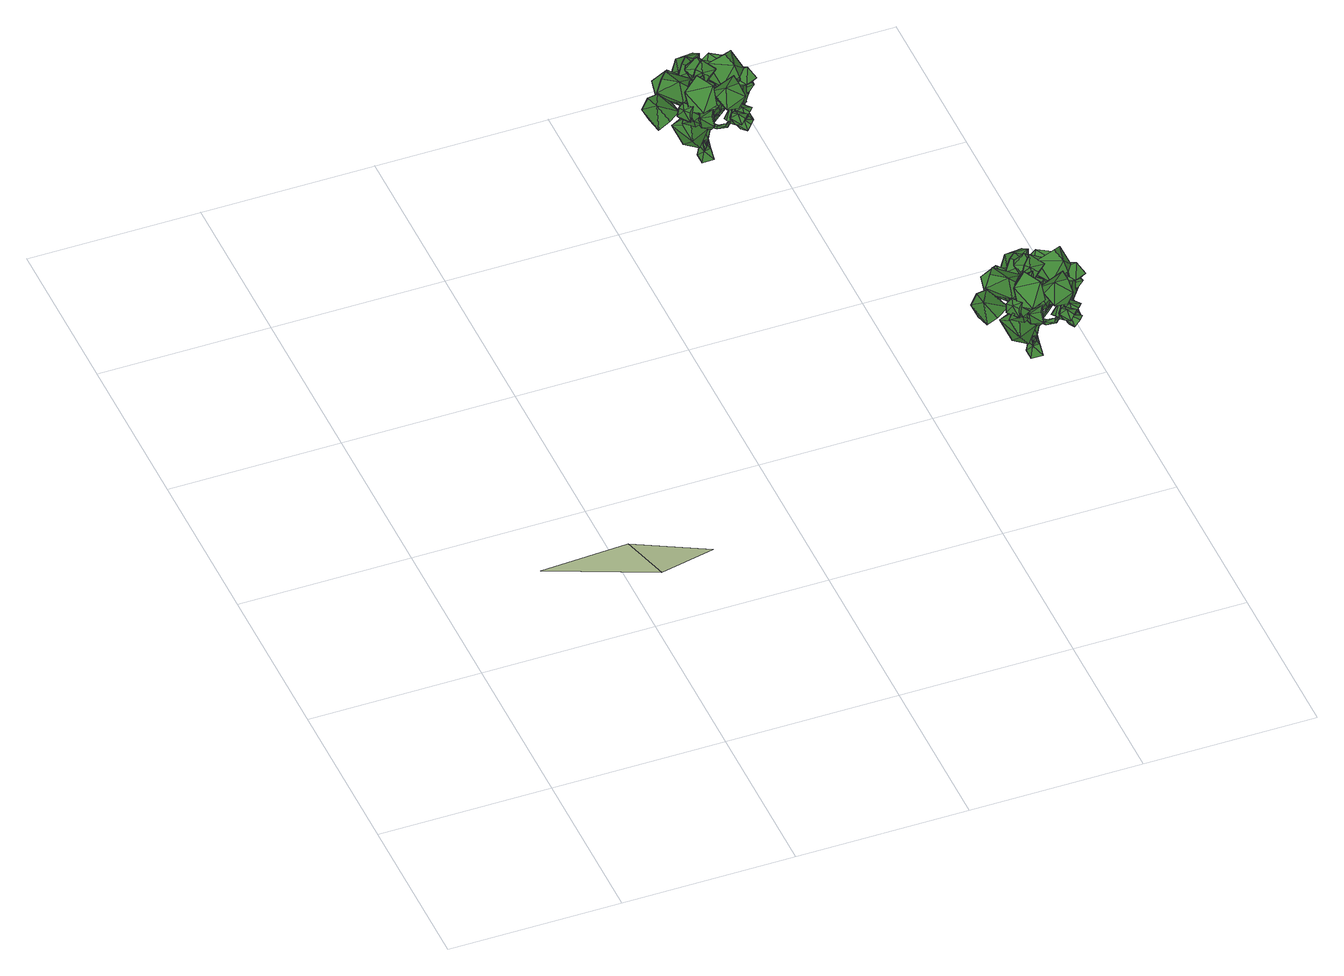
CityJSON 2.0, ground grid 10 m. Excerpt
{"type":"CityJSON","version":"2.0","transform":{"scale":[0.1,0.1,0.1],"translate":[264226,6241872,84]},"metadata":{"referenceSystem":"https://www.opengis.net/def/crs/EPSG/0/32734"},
"CityObjects":{
"tree1":{"type":"SolitaryVegetationObject","attributes":{"type":"broadleaf","group":"standard","width":0.8,"height":3.2,"footprint":[264252.67,6241916.03],"ground_height":84.81},"geometry":[{"type":"MultiSurface","lod":"2","boundaries":[[[0,1,2]],[[3,4,5]],[[0,6,7]],[[8,9,6]],[[9,10,11]],[[3,12,13]],[[2,8,0]],[[14,15,8]],[[15,16,10]],[[17,18,19]],[[2,20,14]],[[20,21,14]],[[22,16,21]],[[23,24,25]],[[7,20,1]],[[22,26,9]],[[9,23,22]],[[11,27,23]],[[28,29,30]],[[25,31,32]],[[33,34,35]],[[5,36,37]],[[38,39,40]],[[34,41,35]],[[28,38,34]],[[31,41,29]],[[39,42,43]],[[41,44,29]],[[29,39,30]],[[41,40,45]],[[43,42,46]],[[40,46,45]],[[39,43,40]],[[44,46,42]],[[47,48,49]],[[11,47,50]],[[11,12,3]],[[10,13,47]],[[51,52,53]],[[50,49,54]],[[12,54,51]],[[12,48,13]],[[55,56,57]],[[51,58,48]],[[48,55,49]],[[54,55,52]],[[52,56,53]],[[53,56,58]],[[59,60,61]],[[19,62,63]],[[64,62,59]],[[17,59,65]],[[10,17,32]],[[10,63,64]],[[16,19,63]],[[32,19,25]],[[61,66,67]],[[65,68,18]],[[18,60,62]],[[65,61,69]],[[67,70,71]],[[69,72,68]],[[60,72,66]],[[61,73,69]],[[70,74,71]],[[73,70,72]],[[72,70,66]],[[73,71,74]],[[75,76,77]],[[22,77,76]],[[9,75,6]],[[20,75,77]],[[78,79,80]],[[33,81,82]],[[33,28,34]],[[83,32,31]],[[33,36,84]],[[82,78,80]],[[27,37,78]],[[85,86,87]],[[78,88,89]],[[80,85,36]],[[37,85,88]],[[85,90,88]],[[89,90,86]],[[82,24,27]],[[82,81,24]],[[81,25,24]],[[5,83,84]],[[5,4,83]],[[4,32,83]],[[0,7,1]],[[0,8,6]],[[8,15,9]],[[9,15,10]],[[13,32,4]],[[4,3,13]],[[2,14,8]],[[14,21,15]],[[15,21,16]],[[17,65,18]],[[2,1,20]],[[20,22,21]],[[22,23,16]],[[25,16,23]],[[23,27,24]],[[7,6,20]],[[22,76,26]],[[9,11,23]],[[11,3,27]],[[28,31,29]],[[25,35,31]],[[35,25,81]],[[81,33,35]],[[37,3,5]],[[5,84,36]],[[38,30,39]],[[34,38,41]],[[28,30,38]],[[31,35,41]],[[39,44,42]],[[41,45,44]],[[29,44,39]],[[41,38,40]],[[40,43,46]],[[44,45,46]],[[47,13,48]],[[11,10,47]],[[11,50,12]],[[10,32,13]],[[51,54,52]],[[50,47,49]],[[12,50,54]],[[12,51,48]],[[55,58,56]],[[51,53,58]],[[48,58,55]],[[54,49,55]],[[52,55,57]],[[52,57,56]],[[59,62,60]],[[19,18,62]],[[64,63,62]],[[17,64,59]],[[10,64,17]],[[10,16,63]],[[16,25,19]],[[32,17,19]],[[61,60,66]],[[65,69,68]],[[18,68,60]],[[65,59,61]],[[67,66,70]],[[69,73,72]],[[60,68,72]],[[61,67,73]],[[73,74,70]],[[73,67,71]],[[75,26,76]],[[22,20,77]],[[9,26,75]],[[20,6,75]],[[78,89,79]],[[33,84,28]],[[28,84,31]],[[84,83,31]],[[33,80,36]],[[80,33,82]],[[82,27,78]],[[27,3,37]],[[85,79,86]],[[78,37,88]],[[80,79,85]],[[37,36,85]],[[86,90,87]],[[85,87,90]],[[79,89,86]],[[89,88,90]],[[91,92,93]],[[94,95,96]],[[97,98,99]],[[91,93,99]],[[100,101,102]],[[103,104,105]],[[106,107,108]],[[100,102,108]],[[109,110,111]],[[112,113,114]],[[115,116,117]],[[109,111,117]],[[118,119,120]],[[121,122,123]],[[124,125,126]],[[118,120,126]],[[127,128,129]],[[130,131,132]],[[133,134,135]],[[127,129,135]],[[136,137,138]],[[139,140,141]],[[142,143,144]],[[136,138,144]],[[145,146,147]],[[148,149,150]],[[151,152,153]],[[145,147,153]],[[154,155,156]],[[157,158,159]],[[160,161,162]],[[154,156,162]],[[163,164,165]],[[166,167,168]],[[169,170,171]],[[163,165,171]],[[172,173,174]],[[175,176,177]],[[178,179,180]],[[172,174,180]],[[181,182,183]],[[184,185,186]],[[187,188,189]],[[181,183,189]],[[190,191,192]],[[193,194,195]],[[196,197,198]],[[190,192,198]],[[199,200,201]],[[202,203,204]],[[205,206,207]],[[199,201,207]],[[208,209,210]],[[211,212,213]],[[214,215,216]],[[208,210,216]],[[217,218,219]],[[220,221,222]],[[223,224,225]],[[217,219,225]],[[226,227,228]],[[229,230,231]],[[232,233,234]],[[226,228,234]],[[235,236,237]],[[238,239,240]],[[241,242,243]],[[235,237,243]],[[244,245,246]],[[247,248,249]],[[250,251,252]],[[244,246,252]],[[253,254,255]],[[256,257,258]],[[259,260,261]],[[253,255,261]],[[262,263,264]],[[265,266,267]],[[268,269,270]],[[262,264,270]],[[271,272,273]],[[274,275,276]],[[277,278,279]],[[271,273,279]],[[280,281,282]],[[283,284,285]],[[286,287,288]],[[280,282,288]],[[289,290,291]],[[292,293,294]],[[295,296,297]],[[289,291,297]],[[298,299,300]],[[301,302,303]],[[304,305,306]],[[298,300,306]],[[307,308,309]],[[310,311,312]],[[313,314,315]],[[307,309,315]],[[316,317,318]],[[319,320,321]],[[322,323,324]],[[316,318,324]],[[325,326,327]],[[328,329,330]],[[331,332,333]],[[325,327,333]],[[334,335,336]],[[337,338,339]],[[340,341,342]],[[334,336,342]],[[343,344,345]],[[346,347,348]],[[349,350,351]],[[343,345,351]],[[352,353,354]],[[355,356,357]],[[358,359,360]],[[352,354,360]],[[361,362,363]],[[364,365,366]],[[367,368,369]],[[361,363,369]],[[370,371,372]],[[373,374,375]],[[376,377,378]],[[370,372,378]],[[379,380,381]],[[382,383,384]],[[385,386,387]],[[379,381,387]],[[388,389,390]],[[391,392,393]],[[394,395,396]],[[388,390,396]],[[397,398,399]],[[400,401,402]],[[403,404,405]],[[397,399,405]],[[406,407,408]],[[409,410,411]],[[412,413,414]],[[406,408,414]],[[414,411,412]],[[414,408,411]],[[408,409,411]],[[414,407,406]],[[414,413,407]],[[413,415,407]],[[411,413,412]],[[411,410,413]],[[410,415,413]],[[408,410,409]],[[408,407,410]],[[407,415,410]],[[405,402,403]],[[405,399,402]],[[399,400,402]],[[405,398,397]],[[405,404,398]],[[404,416,398]],[[402,404,403]],[[402,401,404]],[[401,416,404]],[[399,401,400]],[[399,398,401]],[[398,416,401]],[[396,393,394]],[[396,390,393]],[[390,391,393]],[[396,389,388]],[[396,395,389]],[[395,417,389]],[[393,395,394]],[[393,392,395]],[[392,417,395]],[[390,392,391]],[[390,389,392]],[[389,417,392]],[[387,384,385]],[[387,381,384]],[[381,382,384]],[[387,380,379]],[[387,386,380]],[[386,418,380]],[[384,386,385]],[[384,383,386]],[[383,418,386]],[[381,383,382]],[[381,380,383]],[[380,418,383]],[[378,375,376]],[[378,372,375]],[[372,373,375]],[[378,371,370]],[[378,377,371]],[[377,419,371]],[[375,377,376]],[[375,374,377]],[[374,419,377]],[[372,374,373]],[[372,371,374]],[[371,419,374]],[[369,366,367]],[[369,363,366]],[[363,364,366]],[[369,362,361]],[[369,368,362]],[[368,420,362]],[[366,368,367]],[[366,365,368]],[[365,420,368]],[[363,365,364]],[[363,362,365]],[[362,420,365]],[[360,357,358]],[[360,354,357]],[[354,355,357]],[[360,353,352]],[[360,359,353]],[[359,421,353]],[[357,359,358]],[[357,356,359]],[[356,421,359]],[[354,356,355]],[[354,353,356]],[[353,421,356]],[[351,348,349]],[[351,345,348]],[[345,346,348]],[[351,344,343]],[[351,350,344]],[[350,422,344]],[[348,350,349]],[[348,347,350]],[[347,422,350]],[[345,347,346]],[[345,344,347]],[[344,422,347]],[[342,339,340]],[[342,336,339]],[[336,337,339]],[[342,335,334]],[[342,341,335]],[[341,423,335]],[[339,341,340]],[[339,338,341]],[[338,423,341]],[[336,338,337]],[[336,335,338]],[[335,423,338]],[[333,330,331]],[[333,327,330]],[[327,328,330]],[[333,326,325]],[[333,332,326]],[[332,424,326]],[[330,332,331]],[[330,329,332]],[[329,424,332]],[[327,329,328]],[[327,326,329]],[[326,424,329]],[[324,321,322]],[[324,318,321]],[[318,319,321]],[[324,317,316]],[[324,323,317]],[[323,425,317]],[[321,323,322]],[[321,320,323]],[[320,425,323]],[[318,320,319]],[[318,317,320]],[[317,425,320]],[[315,312,313]],[[315,309,312]],[[309,310,312]],[[315,308,307]],[[315,314,308]],[[314,426,308]],[[312,314,313]],[[312,311,314]],[[311,426,314]],[[309,311,310]],[[309,308,311]],[[308,426,311]],[[306,303,304]],[[306,300,303]],[[300,301,303]],[[306,299,298]],[[306,305,299]],[[305,427,299]],[[303,305,304]],[[303,302,305]],[[302,427,305]],[[300,302,301]],[[300,299,302]],[[299,427,302]],[[297,294,295]],[[297,291,294]],[[291,292,294]],[[297,290,289]],[[297,296,290]],[[296,428,290]],[[294,296,295]],[[294,293,296]],[[293,428,296]],[[291,293,292]],[[291,290,293]],[[290,428,293]],[[288,285,286]],[[288,282,285]],[[282,283,285]],[[288,281,280]],[[288,287,281]],[[287,429,281]],[[285,287,286]],[[285,284,287]],[[284,429,287]],[[282,284,283]],[[282,281,284]],[[281,429,284]],[[279,276,277]],[[279,273,276]],[[273,274,276]],[[279,272,271]],[[279,278,272]],[[278,430,272]],[[276,278,277]],[[276,275,278]],[[275,430,278]],[[273,275,274]],[[273,272,275]],[[272,430,275]],[[270,267,268]],[[270,264,267]],[[264,265,267]],[[270,263,262]],[[270,269,263]],[[269,431,263]],[[267,269,268]],[[267,266,269]],[[266,431,269]],[[264,266,265]],[[264,263,266]],[[263,431,266]],[[261,258,259]],[[261,255,258]],[[255,256,258]],[[261,254,253]],[[261,260,254]],[[260,432,254]],[[258,260,259]],[[258,257,260]],[[257,432,260]],[[255,257,256]],[[255,254,257]],[[254,432,257]],[[252,249,250]],[[252,246,249]],[[246,247,249]],[[252,245,244]],[[252,251,245]],[[251,433,245]],[[249,251,250]],[[249,248,251]],[[248,433,251]],[[246,248,247]],[[246,245,248]],[[245,433,248]],[[243,240,241]],[[243,237,240]],[[237,238,240]],[[243,236,235]],[[243,242,236]],[[242,434,236]],[[240,242,241]],[[240,239,242]],[[239,434,242]],[[237,239,238]],[[237,236,239]],[[236,434,239]],[[234,231,232]],[[234,228,231]],[[228,229,231]],[[234,227,226]],[[234,233,227]],[[233,435,227]],[[231,233,232]],[[231,230,233]],[[230,435,233]],[[228,230,229]],[[228,227,230]],[[227,435,230]],[[225,222,223]],[[225,219,222]],[[219,220,222]],[[225,218,217]],[[225,224,218]],[[224,436,218]],[[222,224,223]],[[222,221,224]],[[221,436,224]],[[219,221,220]],[[219,218,221]],[[218,436,221]],[[216,213,214]],[[216,210,213]],[[210,211,213]],[[216,209,208]],[[216,215,209]],[[215,437,209]],[[213,215,214]],[[213,212,215]],[[212,437,215]],[[210,212,211]],[[210,209,212]],[[209,437,212]],[[207,204,205]],[[207,201,204]],[[201,202,204]],[[207,200,199]],[[207,206,200]],[[206,438,200]],[[204,206,205]],[[204,203,206]],[[203,438,206]],[[201,203,202]],[[201,200,203]],[[200,438,203]],[[198,195,196]],[[198,192,195]],[[192,193,195]],[[198,191,190]],[[198,197,191]],[[197,439,191]],[[195,197,196]],[[195,194,197]],[[194,439,197]],[[192,194,193]],[[192,191,194]],[[191,439,194]],[[189,186,187]],[[189,183,186]],[[183,184,186]],[[189,182,181]],[[189,188,182]],[[188,440,182]],[[186,188,187]],[[186,185,188]],[[185,440,188]],[[183,185,184]],[[183,182,185]],[[182,440,185]],[[180,177,178]],[[180,174,177]],[[174,175,177]],[[180,173,172]],[[180,179,173]],[[179,441,173]],[[177,179,178]],[[177,176,179]],[[176,441,179]],[[174,176,175]],[[174,173,176]],[[173,441,176]],[[171,168,169]],[[171,165,168]],[[165,166,168]],[[171,164,163]],[[171,170,164]],[[170,442,164]],[[168,170,169]],[[168,167,170]],[[167,442,170]],[[165,167,166]],[[165,164,167]],[[164,442,167]],[[162,159,160]],[[162,156,159]],[[156,157,159]],[[162,155,154]],[[162,161,155]],[[161,443,155]],[[159,161,160]],[[159,158,161]],[[158,443,161]],[[156,158,157]],[[156,155,158]],[[155,443,158]],[[153,150,151]],[[153,147,150]],[[147,148,150]],[[153,146,145]],[[153,152,146]],[[152,444,146]],[[150,152,151]],[[150,149,152]],[[149,444,152]],[[147,149,148]],[[147,146,149]],[[146,444,149]],[[144,141,142]],[[144,138,141]],[[138,139,141]],[[144,137,136]],[[144,143,137]],[[143,445,137]],[[141,143,142]],[[141,140,143]],[[140,445,143]],[[138,140,139]],[[138,137,140]],[[137,445,140]],[[135,132,133]],[[135,129,132]],[[129,130,132]],[[135,128,127]],[[135,134,128]],[[134,446,128]],[[132,134,133]],[[132,131,134]],[[131,446,134]],[[129,131,130]],[[129,128,131]],[[128,446,131]],[[126,123,124]],[[126,120,123]],[[120,121,123]],[[126,119,118]],[[126,125,119]],[[125,447,119]],[[123,125,124]],[[123,122,125]],[[122,447,125]],[[120,122,121]],[[120,119,122]],[[119,447,122]],[[117,114,115]],[[117,111,114]],[[111,112,114]],[[117,110,109]],[[117,116,110]],[[116,448,110]],[[114,116,115]],[[114,113,116]],[[113,448,116]],[[111,113,112]],[[111,110,113]],[[110,448,113]],[[108,105,106]],[[108,102,105]],[[102,103,105]],[[108,101,100]],[[108,107,101]],[[107,449,101]],[[105,107,106]],[[105,104,107]],[[104,449,107]],[[102,104,103]],[[102,101,104]],[[101,449,104]],[[99,96,97]],[[99,93,96]],[[93,94,96]],[[99,92,91]],[[99,98,92]],[[98,450,92]],[[96,98,97]],[[96,95,98]],[[95,450,98]],[[93,95,94]],[[93,92,95]],[[92,450,95]]]}]},
"tree2":{"type":"SolitaryVegetationObject","attributes":{"type":"broadleaf","group":"standard","width":0.9,"height":2.9,"footprint":[264262.04,6241892.44],"ground_height":87.1},"geometry":[{"type":"MultiSurface","lod":"2","boundaries":[[[451,452,453]],[[454,455,456]],[[451,457,458]],[[459,460,457]],[[460,461,462]],[[454,463,464]],[[453,459,451]],[[465,466,459]],[[466,467,461]],[[468,469,470]],[[453,471,465]],[[471,472,465]],[[473,467,472]],[[474,475,476]],[[458,471,452]],[[473,477,460]],[[460,474,473]],[[462,478,474]],[[479,480,481]],[[476,482,483]],[[484,485,486]],[[456,487,488]],[[489,490,491]],[[485,492,486]],[[479,489,485]],[[482,492,480]],[[490,493,494]],[[492,495,480]],[[480,490,481]],[[492,491,496]],[[494,493,497]],[[491,497,496]],[[490,494,491]],[[495,497,493]],[[498,499,500]],[[462,498,501]],[[462,463,454]],[[461,464,498]],[[502,503,504]],[[501,500,505]],[[463,505,502]],[[463,499,464]],[[506,507,508]],[[502,509,499]],[[499,506,500]],[[505,506,503]],[[503,507,504]],[[504,507,509]],[[510,511,512]],[[470,513,514]],[[515,513,510]],[[468,510,516]],[[461,468,483]],[[461,514,515]],[[467,470,514]],[[483,470,476]],[[512,517,518]],[[516,519,469]],[[469,511,513]],[[516,512,520]],[[518,521,522]],[[520,523,519]],[[511,523,517]],[[512,524,520]],[[521,525,522]],[[524,521,523]],[[523,521,517]],[[524,522,525]],[[526,527,528]],[[473,528,527]],[[460,526,457]],[[471,526,528]],[[529,530,531]],[[484,475,532]],[[484,479,485]],[[533,483,482]],[[484,487,534]],[[532,529,531]],[[478,488,529]],[[535,536,537]],[[529,538,539]],[[531,535,487]],[[488,535,538]],[[535,540,538]],[[539,540,536]],[[532,475,478]],[[456,533,534]],[[456,455,533]],[[455,483,533]],[[451,458,452]],[[451,459,457]],[[459,466,460]],[[460,466,461]],[[464,483,455]],[[455,454,464]],[[453,465,459]],[[465,472,466]],[[466,472,467]],[[468,516,469]],[[453,452,471]],[[471,473,472]],[[473,474,467]],[[476,467,474]],[[474,478,475]],[[458,457,471]],[[473,527,477]],[[460,462,474]],[[462,454,478]],[[479,482,480]],[[476,486,482]],[[486,476,475]],[[475,484,486]],[[488,454,456]],[[456,534,487]],[[489,481,490]],[[485,489,492]],[[479,481,489]],[[482,486,492]],[[490,495,493]],[[492,496,495]],[[480,495,490]],[[492,489,491]],[[491,494,497]],[[495,496,497]],[[498,464,499]],[[462,461,498]],[[462,501,463]],[[461,483,464]],[[502,505,503]],[[501,498,500]],[[463,501,505]],[[463,502,499]],[[506,509,507]],[[502,504,509]],[[499,509,506]],[[505,500,506]],[[503,506,508]],[[503,508,507]],[[510,513,511]],[[470,469,513]],[[515,514,513]],[[468,515,510]],[[461,515,468]],[[461,467,514]],[[467,476,470]],[[483,468,470]],[[512,511,517]],[[516,520,519]],[[469,519,511]],[[516,510,512]],[[518,517,521]],[[520,524,523]],[[511,519,523]],[[512,518,524]],[[524,525,521]],[[524,518,522]],[[526,477,527]],[[473,471,528]],[[460,477,526]],[[471,457,526]],[[529,539,530]],[[484,534,479]],[[479,534,482]],[[534,533,482]],[[484,531,487]],[[531,484,532]],[[532,478,529]],[[478,454,488]],[[535,530,536]],[[529,488,538]],[[531,530,535]],[[488,487,535]],[[536,540,537]],[[535,537,540]],[[530,539,536]],[[539,538,540]],[[541,542,543]],[[544,545,546]],[[547,548,549]],[[541,543,549]],[[550,551,552]],[[553,554,555]],[[556,557,558]],[[550,552,558]],[[559,560,561]],[[562,563,564]],[[565,566,567]],[[559,561,567]],[[568,569,570]],[[571,572,573]],[[574,575,576]],[[568,570,576]],[[577,578,579]],[[580,581,582]],[[583,584,585]],[[577,579,585]],[[586,587,588]],[[589,590,591]],[[592,593,594]],[[586,588,594]],[[595,596,597]],[[598,599,600]],[[601,602,603]],[[595,597,603]],[[604,605,606]],[[607,608,609]],[[610,611,612]],[[604,606,612]],[[613,614,615]],[[616,617,618]],[[619,620,621]],[[613,615,621]],[[622,623,624]],[[625,626,627]],[[628,629,630]],[[622,624,630]],[[631,632,633]],[[634,635,636]],[[637,638,639]],[[631,633,639]],[[640,641,642]],[[643,644,645]],[[646,647,648]],[[640,642,648]],[[649,650,651]],[[652,653,654]],[[655,656,657]],[[649,651,657]],[[658,659,660]],[[661,662,663]],[[664,665,666]],[[658,660,666]],[[667,668,669]],[[670,671,672]],[[673,674,675]],[[667,669,675]],[[676,677,678]],[[679,680,681]],[[682,683,684]],[[676,678,684]],[[685,686,687]],[[688,689,690]],[[691,692,693]],[[685,687,693]],[[694,695,696]],[[697,698,699]],[[700,701,702]],[[694,696,702]],[[703,704,705]],[[706,707,708]],[[709,710,711]],[[703,705,711]],[[712,713,714]],[[715,716,717]],[[718,719,720]],[[712,714,720]],[[721,722,723]],[[724,725,726]],[[727,728,729]],[[721,723,729]],[[730,731,732]],[[733,734,735]],[[736,737,738]],[[730,732,738]],[[739,740,741]],[[742,743,744]],[[745,746,747]],[[739,741,747]],[[748,749,750]],[[751,752,753]],[[754,755,756]],[[748,750,756]],[[757,758,759]],[[760,761,762]],[[763,764,765]],[[757,759,765]],[[766,767,768]],[[769,770,771]],[[772,773,774]],[[766,768,774]],[[775,776,777]],[[778,779,780]],[[781,782,783]],[[775,777,783]],[[784,785,786]],[[787,788,789]],[[790,791,792]],[[784,786,792]],[[793,794,795]],[[796,797,798]],[[799,800,801]],[[793,795,801]],[[802,803,804]],[[805,806,807]],[[808,809,810]],[[802,804,810]],[[811,812,813]],[[814,815,816]],[[817,818,819]],[[811,813,819]],[[820,821,822]],[[823,824,825]],[[826,827,828]],[[820,822,828]],[[829,830,831]],[[832,833,834]],[[835,836,837]],[[829,831,837]],[[838,839,840]],[[841,842,843]],[[844,845,846]],[[838,840,846]],[[847,848,849]],[[850,851,852]],[[853,854,855]],[[847,849,855]],[[856,857,858]],[[859,860,861]],[[862,863,864]],[[856,858,864]],[[864,861,862]],[[864,858,861]],[[858,859,861]],[[864,857,856]],[[864,863,857]],[[863,865,857]],[[861,863,862]],[[861,860,863]],[[860,865,863]],[[858,860,859]],[[858,857,860]],[[857,865,860]],[[855,852,853]],[[855,849,852]],[[849,850,852]],[[855,848,847]],[[855,854,848]],[[854,866,848]],[[852,854,853]],[[852,851,854]],[[851,866,854]],[[849,851,850]],[[849,848,851]],[[848,866,851]],[[846,843,844]],[[846,840,843]],[[840,841,843]],[[846,839,838]],[[846,845,839]],[[845,867,839]],[[843,845,844]],[[843,842,845]],[[842,867,845]],[[840,842,841]],[[840,839,842]],[[839,867,842]],[[837,834,835]],[[837,831,834]],[[831,832,834]],[[837,830,829]],[[837,836,830]],[[836,868,830]],[[834,836,835]],[[834,833,836]],[[833,868,836]],[[831,833,832]],[[831,830,833]],[[830,868,833]],[[828,825,826]],[[828,822,825]],[[822,823,825]],[[828,821,820]],[[828,827,821]],[[827,869,821]],[[825,827,826]],[[825,824,827]],[[824,869,827]],[[822,824,823]],[[822,821,824]],[[821,869,824]],[[819,816,817]],[[819,813,816]],[[813,814,816]],[[819,812,811]],[[819,818,812]],[[818,870,812]],[[816,818,817]],[[816,815,818]],[[815,870,818]],[[813,815,814]],[[813,812,815]],[[812,870,815]],[[810,807,808]],[[810,804,807]],[[804,805,807]],[[810,803,802]],[[810,809,803]],[[809,871,803]],[[807,809,808]],[[807,806,809]],[[806,871,809]],[[804,806,805]],[[804,803,806]],[[803,871,806]],[[801,798,799]],[[801,795,798]],[[795,796,798]],[[801,794,793]],[[801,800,794]],[[800,872,794]],[[798,800,799]],[[798,797,800]],[[797,872,800]],[[795,797,796]],[[795,794,797]],[[794,872,797]],[[792,789,790]],[[792,786,789]],[[786,787,789]],[[792,785,784]],[[792,791,785]],[[791,873,785]],[[789,791,790]],[[789,788,791]],[[788,873,791]],[[786,788,787]],[[786,785,788]],[[785,873,788]],[[783,780,781]],[[783,777,780]],[[777,778,780]],[[783,776,775]],[[783,782,776]],[[782,874,776]],[[780,782,781]],[[780,779,782]],[[779,874,782]],[[777,779,778]],[[777,776,779]],[[776,874,779]],[[774,771,772]],[[774,768,771]],[[768,769,771]],[[774,767,766]],[[774,773,767]],[[773,875,767]],[[771,773,772]],[[771,770,773]],[[770,875,773]],[[768,770,769]],[[768,767,770]],[[767,875,770]],[[765,762,763]],[[765,759,762]],[[759,760,762]],[[765,758,757]],[[765,764,758]],[[764,876,758]],[[762,764,763]],[[762,761,764]],[[761,876,764]],[[759,761,760]],[[759,758,761]],[[758,876,761]],[[756,753,754]],[[756,750,753]],[[750,751,753]],[[756,749,748]],[[756,755,749]],[[755,877,749]],[[753,755,754]],[[753,752,755]],[[752,877,755]],[[750,752,751]],[[750,749,752]],[[749,877,752]],[[747,744,745]],[[747,741,744]],[[741,742,744]],[[747,740,739]],[[747,746,740]],[[746,878,740]],[[744,746,745]],[[744,743,746]],[[743,878,746]],[[741,743,742]],[[741,740,743]],[[740,878,743]],[[738,735,736]],[[738,732,735]],[[732,733,735]],[[738,731,730]],[[738,737,731]],[[737,879,731]],[[735,737,736]],[[735,734,737]],[[734,879,737]],[[732,734,733]],[[732,731,734]],[[731,879,734]],[[729,726,727]],[[729,723,726]],[[723,724,726]],[[729,722,721]],[[729,728,722]],[[728,880,722]],[[726,728,727]],[[726,725,728]],[[725,880,728]],[[723,725,724]],[[723,722,725]],[[722,880,725]],[[720,717,718]],[[720,714,717]],[[714,715,717]],[[720,713,712]],[[720,719,713]],[[719,881,713]],[[717,719,718]],[[717,716,719]],[[716,881,719]],[[714,716,715]],[[714,713,716]],[[713,881,716]],[[711,708,709]],[[711,705,708]],[[705,706,708]],[[711,704,703]],[[711,710,704]],[[710,882,704]],[[708,710,709]],[[708,707,710]],[[707,882,710]],[[705,707,706]],[[705,704,707]],[[704,882,707]],[[702,699,700]],[[702,696,699]],[[696,697,699]],[[702,695,694]],[[702,701,695]],[[701,883,695]],[[699,701,700]],[[699,698,701]],[[698,883,701]],[[696,698,697]],[[696,695,698]],[[695,883,698]],[[693,690,691]],[[693,687,690]],[[687,688,690]],[[693,686,685]],[[693,692,686]],[[692,884,686]],[[690,692,691]],[[690,689,692]],[[689,884,692]],[[687,689,688]],[[687,686,689]],[[686,884,689]],[[684,681,682]],[[684,678,681]],[[678,679,681]],[[684,677,676]],[[684,683,677]],[[683,885,677]],[[681,683,682]],[[681,680,683]],[[680,885,683]],[[678,680,679]],[[678,677,680]],[[677,885,680]],[[675,672,673]],[[675,669,672]],[[669,670,672]],[[675,668,667]],[[675,674,668]],[[674,886,668]],[[672,674,673]],[[672,671,674]],[[671,886,674]],[[669,671,670]],[[669,668,671]],[[668,886,671]],[[666,663,664]],[[666,660,663]],[[660,661,663]],[[666,659,658]],[[666,665,659]],[[665,887,659]],[[663,665,664]],[[663,662,665]],[[662,887,665]],[[660,662,661]],[[660,659,662]],[[659,887,662]],[[657,654,655]],[[657,651,654]],[[651,652,654]],[[657,650,649]],[[657,656,650]],[[656,888,650]],[[654,656,655]],[[654,653,656]],[[653,888,656]],[[651,653,652]],[[651,650,653]],[[650,888,653]],[[648,645,646]],[[648,642,645]],[[642,643,645]],[[648,641,640]],[[648,647,641]],[[647,889,641]],[[645,647,646]],[[645,644,647]],[[644,889,647]],[[642,644,643]],[[642,641,644]],[[641,889,644]],[[639,636,637]],[[639,633,636]],[[633,634,636]],[[639,632,631]],[[639,638,632]],[[638,890,632]],[[636,638,637]],[[636,635,638]],[[635,890,638]],[[633,635,634]],[[633,632,635]],[[632,890,635]],[[630,627,628]],[[630,624,627]],[[624,625,627]],[[630,623,622]],[[630,629,623]],[[629,891,623]],[[627,629,628]],[[627,626,629]],[[626,891,629]],[[624,626,625]],[[624,623,626]],[[623,891,626]],[[621,618,619]],[[621,615,618]],[[615,616,618]],[[621,614,613]],[[621,620,614]],[[620,892,614]],[[618,620,619]],[[618,617,620]],[[617,892,620]],[[615,617,616]],[[615,614,617]],[[614,892,617]],[[612,609,610]],[[612,606,609]],[[606,607,609]],[[612,605,604]],[[612,611,605]],[[611,893,605]],[[609,611,610]],[[609,608,611]],[[608,893,611]],[[606,608,607]],[[606,605,608]],[[605,893,608]],[[603,600,601]],[[603,597,600]],[[597,598,600]],[[603,596,595]],[[603,602,596]],[[602,894,596]],[[600,602,601]],[[600,599,602]],[[599,894,602]],[[597,599,598]],[[597,596,599]],[[596,894,599]],[[594,591,592]],[[594,588,591]],[[588,589,591]],[[594,587,586]],[[594,593,587]],[[593,895,587]],[[591,593,592]],[[591,590,593]],[[590,895,593]],[[588,590,589]],[[588,587,590]],[[587,895,590]],[[585,582,583]],[[585,579,582]],[[579,580,582]],[[585,578,577]],[[585,584,578]],[[584,896,578]],[[582,584,583]],[[582,581,584]],[[581,896,584]],[[579,581,580]],[[579,578,581]],[[578,896,581]],[[576,573,574]],[[576,570,573]],[[570,571,573]],[[576,569,568]],[[576,575,569]],[[575,897,569]],[[573,575,574]],[[573,572,575]],[[572,897,575]],[[570,572,571]],[[570,569,572]],[[569,897,572]],[[567,564,565]],[[567,561,564]],[[561,562,564]],[[567,560,559]],[[567,566,560]],[[566,898,560]],[[564,566,565]],[[564,563,566]],[[563,898,566]],[[561,563,562]],[[561,560,563]],[[560,898,563]],[[558,555,556]],[[558,552,555]],[[552,553,555]],[[558,551,550]],[[558,557,551]],[[557,899,551]],[[555,557,556]],[[555,554,557]],[[554,899,557]],[[552,554,553]],[[552,551,554]],[[551,899,554]],[[549,546,547]],[[549,543,546]],[[543,544,546]],[[549,542,541]],[[549,548,542]],[[548,900,542]],[[546,548,547]],[[546,545,548]],[[545,900,548]],[[543,545,544]],[[543,542,545]],[[542,900,545]]]}]},
"terrain1":{"type":"TINRelief","geometry":[{"type":"CompositeSurface","lod":"1","boundaries":[[[901,902,903]],[[901,903,904]]]}]}
},
"vertices":[
[270,444,8],[263,437,8],[263,444,8],[268,440,32],[268,441,32],[268,440,33],[269,440,14],[270,437,8],[268,444,14],[268,441,20],[267,442,29],[269,440,29],[275,443,34],[274,444,33],[264,444,14],[268,444,20],[265,442,26],[266,446,31],[265,451,35],[265,445,31],[265,439,14],[265,443,20],[265,440,21],[266,440,26],[265,439,32],[265,440,31],[267,440,20],[266,438,32],[264,440,40],[257,441,48],[257,440,49],[263,441,40],[267,442,32],[266,438,34],[262,439,39],[262,440,39],[271,434,35],[272,434,34],[257,439,48],[247,440,47],[246,439,46],[257,440,47],[241,441,50],[241,440,50],[247,441,46],[246,440,45],[241,440,49],[275,444,32],[278,444,38],[279,444,38],[275,443,32],[278,443,38],[278,442,44],[277,442,45],[280,443,38],[278,443,44],[282,443,49],[283,443,48],[277,443,44],[267,452,34],[264,456,34],[266,456,34],[264,452,34],[265,446,29],[267,446,30],[266,451,36],[264,459,32],[266,460,32],[264,456,36],[265,457,36],[264,464,35],[265,464,35],[265,460,34],[266,460,34],[265,464,36],[267,439,18],[266,439,20],[266,438,18],[270,433,33],[273,428,38],[270,433,35],[265,439,33],[266,438,33],[267,441,33],[267,440,34],[274,429,39],[275,426,44],[275,427,44],[275,429,38],[274,428,37],[276,426,44],[291,446,52],[287,439,59],[292,442,45],[287,437,41],[284,429,48],[281,442,40],[278,447,46],[274,439,53],[284,450,49],[248,445,50],[249,435,51],[243,446,43],[235,443,43],[236,432,44],[232,446,49],[235,445,57],[236,435,59],[242,448,55],[256,429,52],[260,422,45],[251,433,49],[244,431,45],[247,424,37],[241,426,51],[245,420,55],[248,413,48],[251,424,57],[278,422,72],[279,432,69],[270,420,73],[265,421,67],[265,431,63],[269,416,61],[276,417,59],[277,427,55],[280,417,66],[263,416,66],[263,421,76],[255,415,64],[249,420,63],[248,425,73],[253,425,58],[260,429,59],[260,434,69],[265,422,61],[278,432,42],[272,428,44],[280,433,47],[282,430,52],[275,426,54],[285,426,49],[284,423,44],[277,419,45],[282,428,41],[285,446,62],[291,442,63],[285,447,56],[286,443,52],[292,440,53],[281,440,53],[281,437,58],[287,433,59],[281,442,61],[250,444,50],[242,451,51],[255,447,43],[258,454,43],[251,461,44],[263,454,49],[260,453,57],[252,460,59],[256,446,55],[257,466,50],[263,475,51],[260,462,43],[268,459,43],[274,468,44],[268,455,49],[266,458,57],[273,466,59],[259,461,55],[279,444,55],[269,448,56],[283,448,48],[283,456,47],[274,460,48],[288,457,54],[285,455,62],[276,460,63],[284,447,60],[269,462,58],[276,455,60],[264,460,52],[260,453,51],[267,445,52],[256,454,58],[258,454,66],[265,446,67],[263,461,64],[254,456,58],[262,448,59],[250,454,51],[246,447,50],[253,439,52],[241,447,57],[244,448,65],[251,440,67],[249,455,63],[278,441,77],[269,443,72],[281,435,73],[283,433,66],[274,435,60],[288,440,65],[285,447,67],[277,449,61],[283,446,74],[262,472,45],[254,469,40],[266,466,48],[268,459,45],[259,455,41],[272,462,39],[270,467,34],[262,464,29],[268,473,39],[261,442,71],[266,446,73],[260,442,66],[264,441,63],[269,446,64],[265,437,64],[267,436,69],[272,439,70],[263,437,72],[267,441,54],[272,445,55],[266,441,48],[270,440,45],[275,444,46],[271,435,46],[273,434,51],[278,438,52],[269,436,54],[257,451,53],[262,455,54],[256,451,48],[260,450,44],[265,454,45],[261,445,46],[263,444,51],[268,448,52],[259,446,53],[256,455,44],[262,457,47],[254,460,42],[256,463,39],[262,465,42],[257,460,35],[260,455,36],[266,457,38],[257,453,39],[259,442,67],[266,442,70],[257,447,68],[259,451,67],[266,452,70],[260,451,62],[262,447,60],[269,447,62],[260,443,62],[259,421,57],[266,421,60],[257,426,58],[259,431,57],[266,431,59],[260,430,52],[262,426,50],[269,426,52],[260,422,52],[259,431,62],[266,431,64],[257,435,63],[259,440,62],[266,440,64],[260,439,57],[262,435,54],[269,435,57],[260,432,57],[253,420,55],[253,416,60],[256,424,56],[261,423,56],[262,419,61],[262,420,52],[260,416,50],[260,412,55],[255,418,51],[276,444,60],[277,439,65],[280,447,61],[285,447,62],[286,442,67],[286,444,57],[284,440,56],[284,435,61],[279,442,56],[255,438,63],[255,434,68],[258,442,64],[263,441,65],[264,437,70],[264,438,60],[262,434,59],[262,429,64],[257,436,59],[259,437,45],[259,432,50],[262,440,46],[267,440,47],[268,435,52],[268,437,43],[266,433,41],[266,428,46],[261,435,41],[268,432,54],[268,427,59],[271,435,55],[276,435,56],[277,430,61],[277,432,52],[275,428,50],[275,423,55],[270,430,50],[255,453,45],[256,449,50],[259,457,46],[264,456,46],[265,452,52],[265,454,42],[262,449,41],[263,445,45],[258,451,41],[278,427,51],[284,425,49],[274,426,48],[273,421,46],[279,418,44],[272,419,51],[275,419,55],[281,416,53],[276,424,55],[276,421,57],[278,417,59],[279,424,56],[282,422,54],[284,418,56],[280,421,51],[277,419,51],[279,415,52],[275,421,53],[276,419,50],[278,415,52],[279,421,49],[282,420,47],[284,416,49],[280,419,44],[277,417,44],[279,412,46],[275,418,47],[271,415,59],[273,411,61],[274,417,58],[277,416,56],[279,412,58],[275,415,53],[272,412,53],[274,408,55],[270,414,56],[263,423,58],[258,421,60],[263,425,55],[260,429,54],[254,427,56],[261,431,58],[262,430,62],[257,428,64],[265,426,61],[254,417,55],[250,416,59],[252,419,52],[249,423,52],[245,421,55],[252,425,54],[254,425,58],[249,424,62],[256,421,57],[290,438,48],[295,442,49],[287,439,51],[285,444,51],[290,447,52],[284,444,47],[287,444,43],[291,448,44],[288,440,44],[286,436,46],[289,438,42],[285,439,49],[284,443,49],[287,446,46],[280,442,47],[279,440,44],[283,443,40],[282,436,45],[248,417,65],[248,416,59],[251,420,66],[251,424,64],[251,424,59],[247,425,66],[244,423,65],[243,423,59],[245,419,66],[247,421,56],[288,444,40],[295,448,49],[246,419,61],[254,424,61],[276,408,59],[281,412,50],[281,414,57],[285,418,47],[261,446,52],[274,424,61],[265,429,52],[261,431,70],[283,436,67],[259,413,62],[270,436,63],[270,426,58],[270,447,69],[267,460,44],[268,455,51],[278,445,52],[272,446,70],[253,461,34],[268,444,61],[259,438,60],[273,444,61],[267,458,57],[273,475,52],[244,462,52],[294,436,59],[271,422,48],[257,430,78],[274,436,60],[253,416,39],[241,428,52],[280,432,57],
[364,208,31],[357,201,31],[357,208,31],[362,204,55],[361,205,55],[362,204,56],[363,204,37],[364,201,31],[362,208,37],[362,205,43],[361,206,52],[363,204,52],[368,207,56],[368,208,56],[358,208,37],[361,208,43],[359,207,49],[360,210,54],[358,215,58],[359,209,54],[359,204,37],[359,207,43],[359,204,44],[360,204,49],[359,203,55],[359,204,54],[361,204,43],[360,203,55],[357,204,63],[351,205,71],[351,204,72],[356,206,63],[361,206,55],[359,203,57],[356,203,62],[355,205,62],[365,199,58],[365,199,57],[351,203,71],[340,204,70],[340,204,69],[350,205,70],[335,205,73],[335,204,73],[340,205,69],[340,204,68],[335,204,72],[369,208,55],[372,208,61],[373,208,61],[369,207,55],[372,207,61],[372,206,67],[370,206,68],[373,207,61],[371,207,67],[376,207,72],[376,207,71],[370,207,67],[360,216,57],[358,220,57],[360,220,57],[358,216,56],[359,210,52],[361,210,53],[360,215,59],[358,224,55],[360,224,55],[358,221,59],[359,221,59],[358,228,58],[359,229,58],[358,224,57],[359,224,57],[359,228,59],[361,203,41],[360,203,43],[359,202,41],[364,197,56],[367,192,61],[363,197,58],[360,202,56],[361,205,56],[361,204,57],[368,194,62],[369,190,67],[369,191,67],[369,193,61],[368,192,60],[370,190,67],[385,210,75],[381,203,82],[386,206,68],[381,201,64],[378,194,71],[375,207,63],[371,211,69],[367,203,76],[378,214,72],[341,209,73],[343,199,74],[336,210,66],[329,207,65],[330,197,67],[326,210,72],[329,209,80],[329,199,82],[336,212,78],[350,193,75],[354,186,68],[344,197,72],[338,195,68],[341,188,60],[335,191,74],[338,184,78],[341,177,71],[345,189,80],[372,186,95],[373,196,92],[364,185,96],[358,185,90],[359,195,86],[362,180,84],[370,181,82],[371,191,78],[373,181,89],[357,181,89],[356,185,99],[349,179,87],[343,185,86],[342,189,96],[347,190,81],[354,193,82],[354,198,92],[358,186,84],[372,196,65],[365,192,67],[374,197,70],[376,194,75],[369,190,77],[379,190,72],[377,187,67],[371,183,68],[376,192,64],[379,210,85],[385,206,86],[379,211,79],[379,207,75],[386,204,76],[375,204,76],[374,201,81],[381,197,82],[374,206,84],[344,208,73],[336,216,74],[348,211,66],[352,218,65],[345,226,67],[356,218,72],[354,217,80],[346,224,82],[350,210,78],[351,230,73],[357,239,74],[354,226,66],[361,224,65],[368,232,67],[362,219,72],[360,222,80],[367,230,82],[353,225,78],[373,208,78],[363,212,79],[376,212,71],[377,220,70],[368,224,71],[381,221,77],[379,219,85],[369,224,86],[378,211,83],[362,226,81],[370,219,83],[358,224,75],[354,217,74],[361,209,75],[349,218,81],[352,219,89],[359,211,90],[357,225,87],[348,220,81],[356,212,82],[344,218,74],[340,211,73],[347,203,75],[335,211,80],[338,212,88],[345,204,90],[342,219,86],[372,205,100],[363,207,94],[375,199,96],[377,198,89],[368,199,83],[381,204,88],[379,211,90],[371,214,84],[377,210,97],[356,236,68],[347,233,63],[360,230,71],[361,223,68],[353,219,64],[366,226,62],[364,231,57],[355,228,52],[362,237,62],[355,206,94],[360,211,96],[354,206,89],[358,205,86],[363,210,87],[359,201,87],[361,200,92],[366,204,93],[357,202,95],[361,205,77],[366,209,78],[360,205,71],[364,204,68],[369,208,69],[365,199,69],[367,198,74],[372,202,75],[363,200,77],[351,215,76],[356,219,77],[350,215,71],[354,214,67],[359,218,68],[355,209,69],[357,208,74],[362,212,75],[353,210,76],[350,219,67],[356,221,70],[348,224,65],[350,227,62],[356,229,65],[351,224,58],[354,220,59],[360,221,61],[351,217,62],[353,206,90],[359,206,93],[351,211,91],[353,216,90],[359,216,93],[354,215,85],[356,211,83],[362,211,85],[354,207,85],[353,186,80],[359,185,82],[351,190,81],[353,195,80],[359,195,82],[354,194,75],[356,190,73],[362,190,75],[354,186,75],[353,195,85],[359,195,87],[351,200,86],[353,204,85],[359,204,87],[354,203,80],[356,200,77],[362,200,80],[354,196,80],[346,184,78],[347,180,83],[350,188,78],[355,187,79],[356,183,84],[356,185,75],[354,180,73],[354,176,78],[349,182,74],[370,208,83],[371,204,88],[374,212,84],[379,211,85],[379,207,90],[380,208,80],[377,204,79],[378,199,84],[373,206,79],[348,202,86],[349,198,91],[352,206,87],[357,205,88],[358,201,93],[358,202,83],[355,198,82],[356,194,87],[351,200,82],[352,201,68],[353,197,73],[356,205,69],[361,204,70],[362,200,75],[362,201,66],[359,197,64],[360,192,69],[355,199,64],[361,196,77],[362,191,82],[365,199,78],[370,199,79],[371,194,84],[371,196,75],[369,192,73],[369,187,78],[364,194,73],[349,217,68],[349,213,73],[353,221,69],[358,220,69],[358,216,75],[358,218,65],[356,213,64],[357,209,68],[351,215,64],[372,191,74],[378,189,72],[368,190,71],[367,185,69],[373,183,67],[366,183,74],[369,183,78],[375,180,76],[370,188,78],[370,186,80],[371,181,82],[373,188,79],[376,187,77],[378,182,79],[374,186,74],[371,183,74],[372,179,75],[369,185,76],[370,183,73],[371,179,75],[373,185,72],[376,184,70],[378,180,72],[374,183,67],[371,181,67],[372,176,69],[369,183,70],[365,179,82],[367,175,84],[368,181,81],[371,180,79],[373,176,81],[369,179,76],[366,176,76],[368,172,78],[364,178,79],[357,187,81],[352,185,83],[356,189,78],[353,193,77],[348,191,79],[355,195,81],[356,194,85],[351,192,87],[358,190,84],[348,182,78],[344,180,82],[346,183,75],[343,187,75],[338,185,78],[345,190,77],[347,189,81],[343,188,85],[350,185,80],[384,202,71],[389,206,72],[381,204,74],[379,208,74],[384,211,75],[378,208,70],[380,208,66],[385,212,67],[382,204,67],[380,200,69],[383,203,65],[379,203,72],[378,207,72],[381,210,69],[374,206,70],[373,204,67],[376,207,62],[375,200,68],[342,181,88],[342,180,82],[345,184,89],[345,188,87],[345,188,82],[341,189,89],[337,187,88],[337,187,82],[339,183,89],[341,185,79],[382,208,63],[388,212,72],[339,183,84],[348,188,84],[370,172,82],[375,176,73],[375,178,80],[378,182,70],[355,210,75],[368,188,84],[359,194,75],[354,195,93],[376,201,90],[353,177,85],[364,200,86],[364,190,81],[364,211,92],[361,224,67],[362,219,74],[372,209,75],[366,210,93],[347,225,57],[362,208,84],[353,202,83],[367,208,84],[361,223,80],[367,239,75],[338,226,75],[388,200,82],[365,186,71],[350,194,101],[368,200,83],[347,180,62],[334,192,75],[373,196,80],
[59,37,132],[6,30,136],[67,9,132],[102,22,126]
]}
